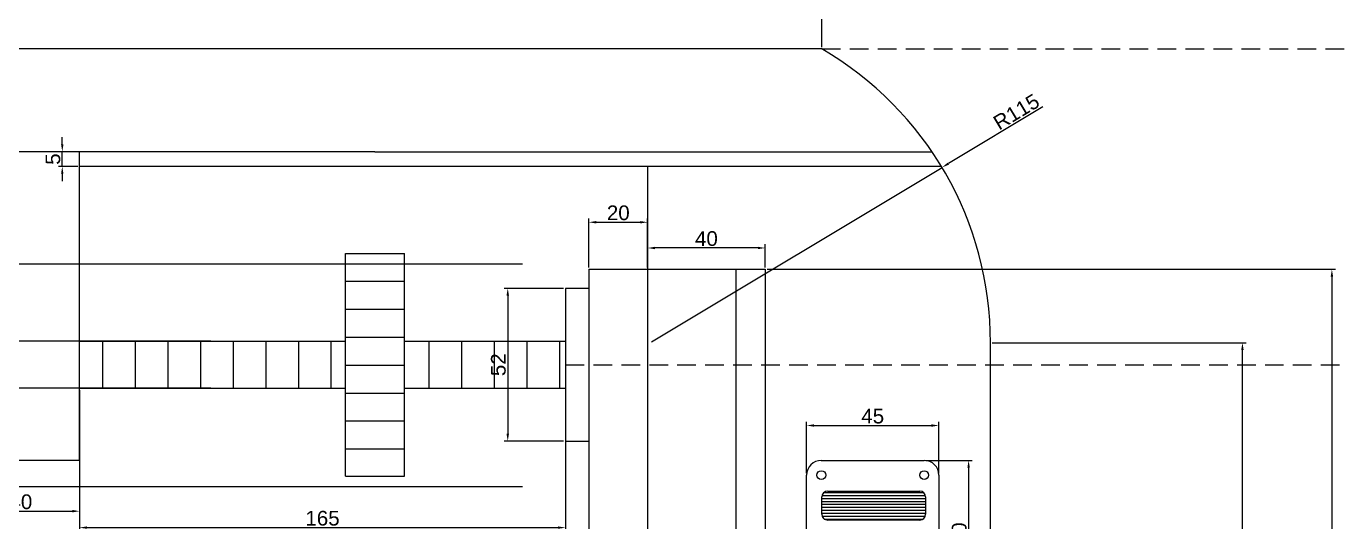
# Model space of a CAD drawing. Header units: millimetres. Extents: x 2393 to 4015, y 317 to 1493.
# Drawn here: x 2618.7 to 3065.8, y 1013.5 to 1182.1 of the extents above; entities that cross this region are included whole.
import ezdxf

# ---------------------------------------------------------------- set-up
doc = ezdxf.new("R2010")
doc.units = ezdxf.units.MM
doc.linetypes.add('DASHED2', pattern=[9.525, 6.35, -3.175])
doc.styles.get("Standard").update_dxf_attribs({"font": 'arial.ttf'})
doc.dimstyles.new('ISO-25', dxfattribs={"dimtxt": 5, "dimasz": 2.5, "dimexe": 1.25, "dimexo": 0.625, "dimtad": 1, "dimdec": 0, "dimtxsty": 'Standard', "dimcen": 2.5, "dimadec": 0, "dimazin": 0, "dimtfac": 1, "dimtdec": 0, "dimtmove": 0, "dimatfit": 3, "dimfxl": 1, "dimarcsym": 0})

# ---------------------------------------------------------------- blocks, each defined once
blk = doc.blocks.new('*D19')
at = {"color": 0, "lineweight": -2, "transparency": 16777216}
for p, q in [((2787.65, 1101.13), (2497.44, 1101.13)), ((2498.69, 1027.87), (2498.69, 1098.63)), ((2787.65, 1025.37), (2497.44, 1025.37))]:
    blk.add_line(p, q, dxfattribs=at)
at = {"color": 0, "transparency": 16777216}
for points in [[(2498.27, 1098.63), (2499.1, 1098.63), (2498.69, 1101.13)], [(2498.27, 1027.87), (2499.1, 1027.87), (2498.69, 1025.37)]]:
    blk.add_solid(points, dxfattribs=at)
at = {"layer": 'Defpoints', "color": 0, "transparency": 16777216}
for p in [(2498.69, 1101.13), (2788.28, 1101.13), (2788.28, 1025.37)]:
    blk.add_point(p, dxfattribs=at)
at = {"color": 0, "transparency": 16777216, "insert": (2495.51, 1063.25), "char_height": 5, "attachment_point": 5, "rotation": 90}
blk.add_mtext('76', dxfattribs=at)
blk = doc.blocks.new('*D20')
at = {"color": 0, "lineweight": -2, "transparency": 16777216}
for p, q in [((2636.9, 1058.29), (2636.9, 1010.2)), ((2802.24, 1058.29), (2802.24, 1010.2)), ((2639.4, 1011.45), (2799.74, 1011.45))]:
    blk.add_line(p, q, dxfattribs=at)
at = {"color": 0, "transparency": 16777216}
for points in [[(2639.4, 1011.87), (2639.4, 1011.04), (2636.9, 1011.45)], [(2799.74, 1011.87), (2799.74, 1011.04), (2802.24, 1011.45)]]:
    blk.add_solid(points, dxfattribs=at)
at = {"layer": 'Defpoints', "color": 0, "transparency": 16777216}
for p in [(2636.9, 1058.91), (2802.24, 1058.91), (2802.24, 1011.45)]:
    blk.add_point(p, dxfattribs=at)
at = {"color": 0, "transparency": 16777216, "insert": (2719.57, 1014.63), "char_height": 5, "attachment_point": 5}
blk.add_mtext('165', dxfattribs=at)
blk = doc.blocks.new('*D22')
at = {"color": 0, "lineweight": -2, "transparency": 16777216}
for p, q in [((2596.9, 1175.04), (2596.9, 1233.89)), ((2889.5, 1175.04), (2889.5, 1233.89)), ((2887, 1232.64), (2599.4, 1232.64))]:
    blk.add_line(p, q, dxfattribs=at)
at = {"color": 0, "transparency": 16777216}
for points in [[(2599.4, 1233.06), (2599.4, 1232.22), (2596.9, 1232.64)], [(2887, 1233.06), (2887, 1232.22), (2889.5, 1232.64)]]:
    blk.add_solid(points, dxfattribs=at)
at = {"layer": 'Defpoints', "color": 0, "transparency": 16777216}
for p in [(2596.9, 1232.64), (2596.9, 1174.41), (2889.5, 1174.41)]:
    blk.add_point(p, dxfattribs=at)
at = {"color": 0, "transparency": 16777216, "insert": (2743.2, 1235.82), "char_height": 5, "attachment_point": 5}
blk.add_mtext('293', dxfattribs=at)
blk = doc.blocks.new('*D23')
at = {"color": 0, "lineweight": -2, "transparency": 16777216}
for p, q in [((2964.72, 1154.67), (2932.58, 1135.37)), ((2831.6, 1074.7), (2930.44, 1134.08))]:
    blk.add_line(p, q, dxfattribs=at)
at = {"color": 0, "transparency": 16777216}
blk.add_solid([(2932.36, 1135.72), (2932.79, 1135.01), (2930.44, 1134.08)], dxfattribs=at)
at = {"layer": 'Defpoints', "color": 0, "transparency": 16777216}
for p in [(2930.44, 1134.08), (2831.6, 1074.7)]:
    blk.add_point(p, dxfattribs=at)
at = {"color": 0, "transparency": 16777216, "insert": (2955.74, 1152.99), "char_height": 5, "attachment_point": 5, "rotation": 30.9936}
blk.add_mtext('R115', dxfattribs=at)
blk = doc.blocks.new('*D27')
at = {"color": 0, "lineweight": -2, "transparency": 16777216}
for p, q in [((2681.54, 1074.91), (2519.66, 1074.91)), ((2520.91, 1072.41), (2520.91, 1061.41)), ((2681.54, 1058.91), (2519.66, 1058.91))]:
    blk.add_line(p, q, dxfattribs=at)
at = {"color": 0, "transparency": 16777216}
for points in [[(2520.5, 1072.41), (2521.33, 1072.41), (2520.91, 1074.91)], [(2520.5, 1061.41), (2521.33, 1061.41), (2520.91, 1058.91)]]:
    blk.add_solid(points, dxfattribs=at)
at = {"layer": 'Defpoints', "color": 0, "transparency": 16777216}
for p in [(2682.16, 1074.91), (2520.91, 1058.91), (2682.16, 1058.91)]:
    blk.add_point(p, dxfattribs=at)
at = {"color": 0, "transparency": 16777216, "insert": (2517.74, 1066.91), "char_height": 5, "attachment_point": 5, "rotation": 90}
blk.add_mtext('16', dxfattribs=at)
blk = doc.blocks.new('*D30')
at = {"color": 0, "lineweight": -2, "transparency": 16777216}
for p, q in [((2801.61, 1092.91), (2781.37, 1092.91)), ((2782.62, 1090.41), (2782.62, 1043.41)), ((2801.61, 1040.91), (2781.37, 1040.91))]:
    blk.add_line(p, q, dxfattribs=at)
at = {"color": 0, "transparency": 16777216}
for points in [[(2782.2, 1090.41), (2783.04, 1090.41), (2782.62, 1092.91)], [(2782.2, 1043.41), (2783.04, 1043.41), (2782.62, 1040.91)]]:
    blk.add_solid(points, dxfattribs=at)
at = {"layer": 'Defpoints', "color": 0, "transparency": 16777216}
for p in [(2802.24, 1092.91), (2782.62, 1040.91), (2802.24, 1040.91)]:
    blk.add_point(p, dxfattribs=at)
at = {"color": 0, "transparency": 16777216, "insert": (2779.44, 1066.91), "char_height": 5, "attachment_point": 5, "rotation": 90}
blk.add_mtext('52', dxfattribs=at)
blk = doc.blocks.new('*D31')
at = {"color": 0, "lineweight": -2, "transparency": 16777216}
for p, q in [((2810.24, 1100.04), (2810.24, 1116.66)), ((2812.74, 1115.41), (2827.74, 1115.41)), ((2830.24, 1100.04), (2830.24, 1116.66))]:
    blk.add_line(p, q, dxfattribs=at)
at = {"color": 0, "transparency": 16777216}
for points in [[(2812.74, 1115.83), (2812.74, 1115), (2810.24, 1115.41)], [(2827.74, 1115.83), (2827.74, 1115), (2830.24, 1115.41)]]:
    blk.add_solid(points, dxfattribs=at)
at = {"layer": 'Defpoints', "color": 0, "transparency": 16777216}
for p in [(2830.24, 1115.41), (2810.24, 1099.41), (2830.24, 1099.41)]:
    blk.add_point(p, dxfattribs=at)
at = {"color": 0, "transparency": 16777216, "insert": (2820.24, 1118.59), "char_height": 5, "attachment_point": 5}
blk.add_mtext('20', dxfattribs=at)
blk = doc.blocks.new('*D32')
at = {"color": 0, "lineweight": -2, "transparency": 16777216}
for p, q in [((2596.27, 1174.41), (2468.65, 1174.41)), ((2469.9, 1171.91), (2469.9, 734.8)), ((2678.77, 732.3), (2468.65, 732.3))]:
    blk.add_line(p, q, dxfattribs=at)
at = {"color": 0, "transparency": 16777216}
for points in [[(2469.48, 1171.91), (2470.31, 1171.91), (2469.9, 1174.41)], [(2469.48, 734.8), (2470.31, 734.8), (2469.9, 732.3)]]:
    blk.add_solid(points, dxfattribs=at)
at = {"layer": 'Defpoints', "color": 0, "transparency": 16777216}
for p in [(2596.9, 1174.41), (2469.9, 732.3), (2679.4, 732.3)]:
    blk.add_point(p, dxfattribs=at)
at = {"color": 0, "transparency": 16777216, "insert": (2466.76, 953.36), "char_height": 5, "attachment_point": 5, "rotation": 90}
blk.add_mtext('442', dxfattribs=at)
blk = doc.blocks.new('*D33')
at = {"color": 0, "lineweight": -2, "transparency": 16777216}
for p, q in [((2596.9, 1033.79), (2596.9, 1015.8)), ((2636.9, 1033.79), (2636.9, 1015.8)), ((2599.4, 1017.05), (2634.4, 1017.05))]:
    blk.add_line(p, q, dxfattribs=at)
at = {"color": 0, "transparency": 16777216}
for points in [[(2599.4, 1017.47), (2599.4, 1016.64), (2596.9, 1017.05)], [(2634.4, 1017.47), (2634.4, 1016.64), (2636.9, 1017.05)]]:
    blk.add_solid(points, dxfattribs=at)
at = {"layer": 'Defpoints', "color": 0, "transparency": 16777216}
for p in [(2596.9, 1034.41), (2636.9, 1034.41), (2636.9, 1017.05)]:
    blk.add_point(p, dxfattribs=at)
at = {"color": 0, "transparency": 16777216, "insert": (2616.9, 1020.23), "char_height": 5, "attachment_point": 5}
blk.add_mtext('40', dxfattribs=at)
blk = doc.blocks.new('*D34')
at = {"color": 0, "lineweight": -2, "transparency": 16777216}
for p, q in [((2630.99, 1141.91), (2630.99, 1144.41)), ((2636.27, 1139.41), (2629.74, 1139.41)), ((2630.99, 1134.41), (2630.99, 1139.41)), ((2636.27, 1134.41), (2629.74, 1134.41)), ((2630.99, 1131.91), (2630.99, 1129.41))]:
    blk.add_line(p, q, dxfattribs=at)
at = {"color": 0, "transparency": 16777216}
for points in [[(2630.58, 1141.91), (2631.41, 1141.91), (2630.99, 1139.41)], [(2630.58, 1131.91), (2631.41, 1131.91), (2630.99, 1134.41)]]:
    blk.add_solid(points, dxfattribs=at)
at = {"layer": 'Defpoints', "color": 0, "transparency": 16777216}
for p in [(2630.99, 1139.41), (2636.9, 1139.41), (2636.9, 1134.41)]:
    blk.add_point(p, dxfattribs=at)
at = {"color": 0, "transparency": 16777216, "insert": (2627.83, 1136.91), "char_height": 5, "attachment_point": 5, "rotation": 90}
blk.add_mtext('5', dxfattribs=at)
blk = doc.blocks.new('*D35')
at = {"color": 0, "lineweight": -2, "transparency": 16777216}
for p, q in [((2947.52, 1074.41), (3033.93, 1074.41)), ((3032.68, 846.91), (3032.68, 1071.91)), ((2947.52, 844.41), (3033.93, 844.41))]:
    blk.add_line(p, q, dxfattribs=at)
at = {"color": 0, "transparency": 16777216}
for points in [[(3032.27, 1071.91), (3033.1, 1071.91), (3032.68, 1074.41)], [(3032.27, 846.91), (3033.1, 846.91), (3032.68, 844.41)]]:
    blk.add_solid(points, dxfattribs=at)
at = {"layer": 'Defpoints', "color": 0, "transparency": 16777216}
for p in [(2946.9, 1074.41), (3032.68, 1074.41), (2946.9, 844.41)]:
    blk.add_point(p, dxfattribs=at)
at = {"color": 0, "transparency": 16777216, "insert": (3029.5, 959.41), "char_height": 5, "attachment_point": 5, "rotation": 90}
blk.add_mtext('230', dxfattribs=at)
blk = doc.blocks.new('*D72')
at = {"color": 0, "lineweight": -2, "transparency": 16777216}
for p, q in [((2884.35, 1029.96), (2884.35, 1047.47)), ((2886.85, 1046.22), (2926.85, 1046.22)), ((2929.35, 1029.96), (2929.35, 1047.47))]:
    blk.add_line(p, q, dxfattribs=at)
at = {"color": 0, "transparency": 16777216}
for points in [[(2886.85, 1046.63), (2886.85, 1045.8), (2884.35, 1046.22)], [(2926.85, 1046.63), (2926.85, 1045.8), (2929.35, 1046.22)]]:
    blk.add_solid(points, dxfattribs=at)
at = {"layer": 'Defpoints', "color": 0, "transparency": 16777216}
for p in [(2929.35, 1046.22), (2884.35, 1029.34), (2929.35, 1029.34)]:
    blk.add_point(p, dxfattribs=at)
at = {"color": 0, "transparency": 16777216, "insert": (2906.85, 1049.39), "char_height": 5, "attachment_point": 5}
blk.add_mtext('45', dxfattribs=at)
blk = doc.blocks.new('*D73')
at = {"color": 0, "lineweight": -2, "transparency": 16777216}
for p, q in [((2924.97, 1034.34), (2940.73, 1034.34)), ((2939.48, 1031.84), (2939.48, 986.84)), ((2924.97, 984.34), (2940.73, 984.34))]:
    blk.add_line(p, q, dxfattribs=at)
at = {"color": 0, "transparency": 16777216}
for points in [[(2939.06, 1031.84), (2939.9, 1031.84), (2939.48, 1034.34)], [(2939.06, 986.84), (2939.9, 986.84), (2939.48, 984.34)]]:
    blk.add_solid(points, dxfattribs=at)
at = {"layer": 'Defpoints', "color": 0, "transparency": 16777216}
for p in [(2924.35, 1034.34), (2924.35, 984.34), (2939.48, 984.34)]:
    blk.add_point(p, dxfattribs=at)
at = {"color": 0, "transparency": 16777216, "insert": (2936.3, 1009.34), "char_height": 5, "attachment_point": 5, "rotation": 90}
blk.add_mtext('50', dxfattribs=at)
blk = doc.blocks.new('*D75')
at = {"color": 0, "lineweight": -2, "transparency": 16777216}
for p, q in [((2830.24, 1100.04), (2830.24, 1107.9)), ((2867.74, 1106.65), (2832.74, 1106.65)), ((2870.24, 1100.04), (2870.24, 1107.9))]:
    blk.add_line(p, q, dxfattribs=at)
at = {"color": 0, "transparency": 16777216}
for points in [[(2832.74, 1107.07), (2832.74, 1106.24), (2830.24, 1106.65)], [(2867.74, 1107.07), (2867.74, 1106.24), (2870.24, 1106.65)]]:
    blk.add_solid(points, dxfattribs=at)
at = {"layer": 'Defpoints', "color": 0, "transparency": 16777216}
for p in [(2830.24, 1106.65), (2830.24, 1099.41), (2870.24, 1099.41)]:
    blk.add_point(p, dxfattribs=at)
at = {"color": 0, "transparency": 16777216, "insert": (2850.24, 1109.83), "char_height": 5, "attachment_point": 5}
blk.add_mtext('40', dxfattribs=at)
blk = doc.blocks.new('*D76')
at = {"color": 0, "lineweight": -2, "transparency": 16777216}
for p, q in [((2870.86, 1099.41), (3064.38, 1099.41)), ((3063.13, 1096.91), (3063.13, 776.91)), ((2870.86, 774.41), (3064.38, 774.41))]:
    blk.add_line(p, q, dxfattribs=at)
at = {"color": 0, "transparency": 16777216}
for points in [[(3062.71, 1096.91), (3063.55, 1096.91), (3063.13, 1099.41)], [(3062.71, 776.91), (3063.55, 776.91), (3063.13, 774.41)]]:
    blk.add_solid(points, dxfattribs=at)
at = {"layer": 'Defpoints', "color": 0, "transparency": 16777216}
for p in [(2870.24, 1099.41), (2870.24, 774.41), (3063.13, 774.41)]:
    blk.add_point(p, dxfattribs=at)
at = {"color": 0, "transparency": 16777216, "insert": (3059.95, 936.91), "char_height": 5, "attachment_point": 5, "rotation": 90}
blk.add_mtext('325', dxfattribs=at)

msp = doc.modelspace()

# ---------------------------------------------------------------- hatches: boundary and pattern name
h = msp.add_hatch()
h.set_pattern_fill('ANSI31', color=240, scale=3, angle=135, style=0)
h.paths.add_polyline_path([(2747.43, 1104.79), (2727.43, 1104.79), (2727.43, 1029.03), (2747.43, 1029.03)])
h = msp.add_hatch()
h.set_pattern_fill('ANSI31', color=4, scale=3.5, angle=45, style=0)
h.paths.add_polyline_path([(2727.43, 1074.91), (2636.9, 1074.91), (2636.9, 1058.91), (2727.43, 1058.91)])
h.paths.add_polyline_path([(2802.24, 1074.91), (2747.43, 1074.91), (2747.43, 1058.91), (2802.24, 1058.91)])

# ---------------------------------------------------------------- linework, layer by layer
at = {"color": 2}
for p, q in [((2889.5, 1174.41), (2596.9, 1174.41)), ((2737.43, 1139.41), (2596.9, 1139.41)), ((2636.9, 1034.41), (2636.9, 1139.41)), ((2737.43, 1139.41), (2927.03, 1139.41)), ((2930.24, 1134.41), (2636.9, 1134.41)), ((2830.24, 1134.41), (2830.24, 924.89)), ((2810.24, 1099.41), (2810.24, 924.89)), ((2810.24, 1099.41), (2870.24, 1099.41)), ((2860.24, 1099.41), (2860.24, 774.41)), ((2870.24, 1099.41), (2870.24, 774.41)), ((2810.24, 1092.91), (2802.24, 1092.91)), ((2802.24, 1092.91), (2802.24, 1040.91)), ((2946.9, 844.41), (2946.9, 1074.41)), ((2802.24, 1040.91), (2810.24, 1040.91)), ((2596.9, 1034.41), (2636.9, 1034.41)), ((2889.35, 1034.34), (2924.35, 1034.34)), ((2884.35, 989.34), (2884.35, 1029.34)), ((2929.35, 1029.34), (2929.35, 989.34)), ((2889.51, 1021.39), (2924.85, 1021.39)), ((2889.51, 1020.39), (2924.85, 1020.39)), ((2889.51, 1019.39), (2924.85, 1019.39)), ((2889.57, 1022.39), (2924.79, 1022.39)), ((2890.19, 1023.39), (2924.17, 1023.39)), ((2889.51, 1018.39), (2924.85, 1018.39)), ((2889.51, 1017.39), (2924.85, 1017.39)), ((2889.51, 1016.39), (2924.85, 1016.39)), ((2889.51, 1016.39), (2924.85, 1016.39)), ((2889.51, 1015.89), (2889.51, 1015.89)), ((2889.61, 1015.39), (2924.75, 1015.39)), ((2890.34, 1014.39), (2924.02, 1014.39))]:
    msp.add_line(p, q, dxfattribs=at)
at = {"linetype": 'DASHED2'}
for p, q in [((2889.5, 1174.41), (3198.6, 1174.41)), ((2802.24, 1066.91), (3248.6, 1066.91))]:
    msp.add_line(p, q, dxfattribs=at)
msp.add_line((2930.24, 1134.41), (2830.24, 1134.41))
at = {"color": 240}
for p, q in [((2727.43, 1029.03), (2727.43, 1104.79)), ((2727.43, 1104.79), (2747.43, 1104.79)), ((2747.43, 1029.03), (2747.43, 1104.79)), ((2727.43, 1029.03), (2747.43, 1029.03))]:
    msp.add_line(p, q, dxfattribs=at)
at = {"color": 4}
for p, q in [((2636.9, 1074.91), (2727.43, 1074.91)), ((2747.43, 1074.91), (2802.24, 1074.91)), ((2636.9, 1058.91), (2727.43, 1058.91)), ((2747.43, 1058.91), (2802.24, 1058.91))]:
    msp.add_line(p, q, dxfattribs=at)
at = {"color": 2}
for points in [[(2891.51, 1023.89), (2922.85, 1023.89)], [(2889.51, 1016.01), (2889.51, 1021.89)], [(2924.85, 1021.89), (2924.85, 1016.01)], [(2922.85, 1014.01), (2891.51, 1014.01)]]:
    msp.add_lwpolyline(points, dxfattribs=at)
for centre in [(2889.35, 1029.34), (2924.35, 1029.34)]:
    msp.add_circle(centre, 1.5, dxfattribs=at)
for centre, radius, start, end in [((2831.6, 1074.7), 115.3, 359.8537, 59.8537), ((2889.35, 1029.34), 5, 90, 180), ((2924.35, 1029.34), 5, 0, 90), ((2891.51, 1021.89), 2, 90, 180), ((2922.85, 1021.89), 2, 0, 90), ((2891.51, 1016.01), 2, 180, 270), ((2922.85, 1016.01), 2, 270, 0)]:
    msp.add_arc(centre, radius, start, end, dxfattribs=at)

# ---------------------------------------------------------------- dimensions: what is measured, and where the dimension line sits
at = {"color": 30, "true_color": 0xf26722}
for base, p1, p2, picture, middle in [((2596.9, 1232.64), (2889.5, 1174.41), (2596.9, 1174.41), '*D22', (2743.2, 1235.82)), ((2830.24, 1115.41), (2810.24, 1099.41), (2830.24, 1099.41), '*D31', (2820.24, 1118.59)), ((2830.24, 1106.65), (2870.24, 1099.41), (2830.24, 1099.41), '*D75', (2850.24, 1109.83)), ((2802.24, 1011.45), (2636.9, 1058.91), (2802.24, 1058.91), '*D20', (2719.57, 1014.63)), ((2929.35, 1046.22), (2884.35, 1029.34), (2929.35, 1029.34), '*D72', (2906.85, 1049.39)), ((2636.9, 1017.05), (2596.9, 1034.41), (2636.9, 1034.41), '*D33', (2616.9, 1020.23))]:
    dim = msp.add_linear_dim(base=base, p1=p1, p2=p2, dimstyle='ISO-25', dxfattribs=at)
    dim.commit()
    dim.dimension.update_dxf_attribs({"geometry": picture, "text_midpoint": middle})
for base, p1, p2, picture, middle in [((2469.9, 732.3), (2596.9, 1174.41), (2679.4, 732.3), '*D32', (2466.76, 953.36)), ((2630.99, 1139.41), (2636.9, 1134.41), (2636.9, 1139.41), '*D34', (2627.83, 1136.91)), ((2498.69, 1101.13), (2788.28, 1025.37), (2788.28, 1101.13), '*D19', (2495.51, 1063.25)), ((3063.13, 774.41), (2870.24, 1099.41), (2870.24, 774.41), '*D76', (3059.95, 936.91)), ((2782.62, 1040.91), (2802.24, 1092.91), (2802.24, 1040.91), '*D30', (2779.44, 1066.91)), ((2520.91, 1058.91), (2682.16, 1074.91), (2682.16, 1058.91), '*D27', (2517.74, 1066.91)), ((3032.68, 1074.41), (2946.9, 844.41), (2946.9, 1074.41), '*D35', (3029.5, 959.41)), ((2939.48, 984.34), (2924.35, 1034.34), (2924.35, 984.34), '*D73', (2936.3, 1009.34))]:
    dim = msp.add_linear_dim(base=base, p1=p1, p2=p2, angle=90, dimstyle='ISO-25', dxfattribs=at)
    dim.commit()
    dim.dimension.update_dxf_attribs({"geometry": picture, "text_midpoint": middle})
dim = msp.add_radius_dim(center=(2831.6, 1074.7), mpoint=(2930.44, 1134.08), dimstyle='ISO-25', dxfattribs=at)
dim.commit()
dim.dimension.update_dxf_attribs({"geometry": '*D23', "text_midpoint": (2957.38, 1150.26), "dimtype": 164})

doc.saveas('drawing.dxf')
